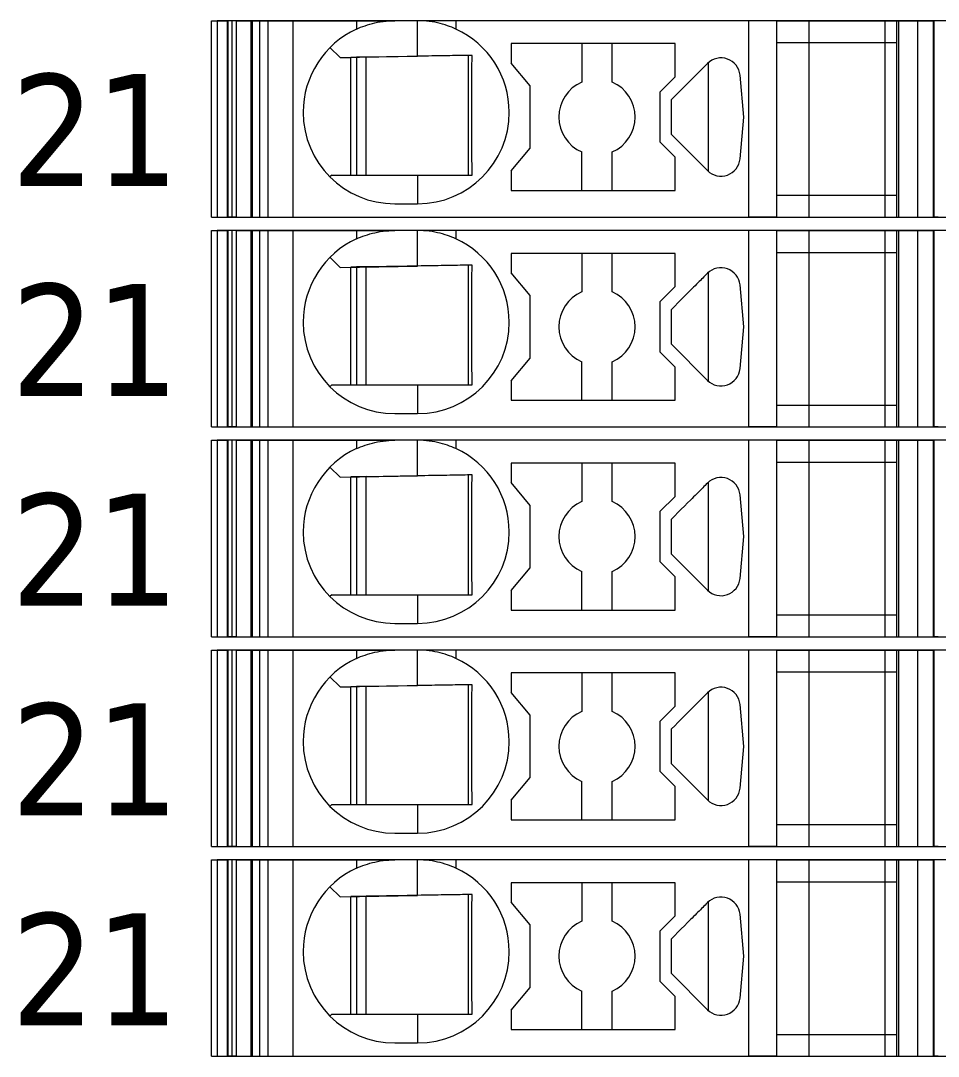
# Model space of a CAD drawing. Header units: millimetres. Extents: x 0 to 2100, y 0 to 1485.
# Drawn here: x 1216.85 to 1240.89, y 491.85 to 519 of the extents above; entities that cross this region are included whole.
import ezdxf
from ezdxf.enums import TextEntityAlignment as Align

# ---------------------------------------------------------------- set-up
doc = ezdxf.new("R2010")
doc.units = ezdxf.units.MM
for name, color, linetype, lineweight in [('EPLAN309', 5, 'Continuous', 5), ('EPLAN493', 5, 'Continuous', 5), ('MAIN-1', 7, 'Continuous', 5), ('MAIN-2', 7, 'Continuous', 5)]:
    doc.layers.add(name, color=color, linetype=linetype, lineweight=lineweight)
doc.styles.add('Tahoma', font='')
doc.styles.get('Tahoma').set_extended_font_data('Tahoma')

# ---------------------------------------------------------------- blocks, each defined once
blk = doc.blocks.new('EPLSYM_LibrarySPECIAL_Symbol12_Variant0_Placement8_51')
at = {"layer": 'EPLAN309', "lineweight": 13, "ltscale": 20}
blk.add_lwpolyline([(0, -5.15), (68.15, -5.15), (68.15, 0), (0, 0)], close=True, dxfattribs=at)
at = {"layer": 'EPLAN493', "color": 5, "style": 'Tahoma'}
blk.add_attdef('17_20450', text='', height=2.93475, dxfattribs=at).set_placement((0, -27.293475), align=Align.MIDDLE_RIGHT)
blk = doc.blocks.new('EPLSYM_LibrarySPECIAL_Symbol12_Variant0_Placement8_52')
at = {"layer": 'EPLAN309', "lineweight": 13, "ltscale": 20}
blk.add_lwpolyline([(0, -5.15), (68.15, -5.15), (68.15, 0), (0, 0)], close=True, dxfattribs=at)
at = {"layer": 'EPLAN493', "color": 5, "style": 'Tahoma'}
blk.add_attdef('17_20450', text='', height=2.93475, dxfattribs=at).set_placement((0, -27.293475), align=Align.MIDDLE_RIGHT)
blk = doc.blocks.new('EPLSYM_LibrarySPECIAL_Symbol12_Variant0_Placement8_53')
at = {"layer": 'EPLAN309', "lineweight": 13, "ltscale": 20}
blk.add_lwpolyline([(0, -5.15), (68.15, -5.15), (68.15, 0), (0, 0)], close=True, dxfattribs=at)
at = {"layer": 'EPLAN493', "color": 5, "style": 'Tahoma'}
blk.add_attdef('17_20450', text='', height=2.93475, dxfattribs=at).set_placement((0, -27.293475), align=Align.MIDDLE_RIGHT)
blk = doc.blocks.new('EPLSYM_LibrarySPECIAL_Symbol12_Variant0_Placement8_54')
at = {"layer": 'EPLAN309', "lineweight": 13, "ltscale": 20}
blk.add_lwpolyline([(0, -5.15), (68.15, -5.15), (68.15, 0), (0, 0)], close=True, dxfattribs=at)
at = {"layer": 'EPLAN493', "color": 5, "style": 'Tahoma'}
blk.add_attdef('17_20450', text='', height=2.93475, dxfattribs=at).set_placement((0, -27.293475), align=Align.MIDDLE_RIGHT)
blk = doc.blocks.new('EPLSYM_LibrarySPECIAL_Symbol12_Variant0_Placement8_55')
at = {"layer": 'EPLAN309', "lineweight": 13, "ltscale": 20}
blk.add_lwpolyline([(0, -5.15), (68.15, -5.15), (68.15, 0), (0, 0)], close=True, dxfattribs=at)
at = {"layer": 'EPLAN493', "color": 5, "style": 'Tahoma'}
blk.add_attdef('17_20450', text='', height=2.93475, dxfattribs=at).set_placement((0, -27.293475), align=Align.MIDDLE_RIGHT)

msp = doc.modelspace()

# ---------------------------------------------------------------- linework, layer by layer
at = {"layer": 'MAIN-1'}
for p, q in [((1221.85, 519), (1222.284, 519)), ((1221.85, 513.85), (1221.85, 519)), ((1222.393, 519), (1222.284, 519)), ((1222.284, 513.85), (1222.284, 519)), ((1222.501, 519), (1222.393, 519)), ((1222.393, 513.85), (1222.393, 519)), ((1222.501, 519), (1225.65, 519)), ((1222.501, 513.85), (1222.501, 519)), ((1225.65, 519), (1226.65, 519)), ((1225.65, 519), (1225.65, 518.782)), ((1225.756, 518.827), (1225.813, 518.849)), ((1225.813, 518.849), (1225.872, 518.87)), ((1225.872, 518.87), (1225.933, 518.89)), ((1225.933, 518.89), (1225.997, 518.909)), ((1225.997, 518.909), (1226.063, 518.927)), ((1226.063, 518.927), (1226.131, 518.943)), ((1226.131, 518.943), (1226.201, 518.958)), ((1226.201, 518.958), (1226.272, 518.97)), ((1226.272, 518.97), (1226.346, 518.981)), ((1226.346, 518.981), (1226.421, 518.989)), ((1226.421, 518.989), (1226.497, 518.995)), ((1226.497, 518.995), (1226.573, 518.999)), ((1226.573, 518.999), (1226.65, 519)), ((1227.25, 519), (1226.65, 519)), ((1227.327, 518.999), (1227.25, 519)), ((1228.25, 519), (1227.25, 519)), ((1227.25, 518.068), (1227.25, 519)), ((1227.403, 518.995), (1227.327, 518.999)), ((1227.479, 518.989), (1227.403, 518.995)), ((1227.554, 518.981), (1227.479, 518.989)), ((1227.628, 518.97), (1227.554, 518.981)), ((1227.699, 518.958), (1227.628, 518.97)), ((1227.769, 518.943), (1227.699, 518.958)), ((1227.837, 518.927), (1227.769, 518.943)), ((1227.903, 518.909), (1227.837, 518.927)), ((1227.967, 518.89), (1227.903, 518.909)), ((1228.028, 518.87), (1227.967, 518.89)), ((1228.087, 518.849), (1228.028, 518.87)), ((1228.144, 518.827), (1228.087, 518.849)), ((1235.932, 519), (1228.25, 519)), ((1228.25, 519), (1228.25, 518.782)), ((1236.65, 519), (1235.932, 519)), ((1235.932, 513.85), (1235.932, 519)), ((1236.65, 519), (1239.8, 519)), ((1236.65, 519), (1236.65, 513.85)), ((1239.8, 519), (1240.35, 519)), ((1239.8, 519), (1239.8, 513.85)), ((1240.35, 519), (1240.784, 519)), ((1240.35, 519), (1240.35, 513.85)), ((1240.893, 519), (1240.784, 519)), ((1240.784, 513.85), (1240.784, 519)), ((1225.65, 518.782), (1225.702, 518.805)), ((1225.702, 518.805), (1225.756, 518.827)), ((1228.198, 518.805), (1228.144, 518.827)), ((1228.25, 518.782), (1228.198, 518.805)), ((1224.953, 518.297), (1225.217, 518.033)), ((1229.7, 518.4), (1229.7, 517.889)), ((1234, 518.4), (1229.7, 518.4)), ((1231.55, 518.4), (1231.55, 517.392)), ((1232.35, 517.392), (1232.35, 518.4)), ((1234, 517.529), (1234, 518.4)), ((1236.65, 518.425), (1239.8, 518.425)), ((1225.217, 518.033), (1227.25, 518.068)), ((1225.5, 514.95), (1225.5, 518.038)), ((1225.65, 518.04), (1225.65, 514.95)), ((1225.9, 514.95), (1225.9, 518.045)), ((1227.345, 518.07), (1227.25, 518.068)), ((1227.438, 518.071), (1227.345, 518.07)), ((1227.53, 518.073), (1227.438, 518.071)), ((1227.618, 518.075), (1227.53, 518.073)), ((1227.703, 518.076), (1227.618, 518.075)), ((1227.786, 518.077), (1227.703, 518.076)), ((1227.865, 518.079), (1227.786, 518.077)), ((1227.943, 518.08), (1227.865, 518.079)), ((1228.017, 518.081), (1227.943, 518.08)), ((1228.09, 518.082), (1228.017, 518.081)), ((1228.16, 518.084), (1228.09, 518.082)), ((1228.229, 518.085), (1228.16, 518.084)), ((1228.297, 518.086), (1228.229, 518.085)), ((1228.363, 518.087), (1228.297, 518.086)), ((1228.428, 518.088), (1228.363, 518.087)), ((1228.491, 518.089), (1228.428, 518.088)), ((1228.554, 518.09), (1228.491, 518.089)), ((1228.615, 518.091), (1228.554, 518.09)), ((1228.579, 514.95), (1228.579, 518.091)), ((1228.676, 518.092), (1228.615, 518.091)), ((1228.676, 518.022), (1228.676, 518.092)), ((1228.673, 517.803), (1228.674, 517.877)), ((1228.673, 517.727), (1228.673, 517.803)), ((1228.674, 517.877), (1228.675, 517.95)), ((1228.675, 517.95), (1228.676, 518.022)), ((1230.2, 517.293), (1229.7, 517.889)), ((1234.721, 517.753), (1234.69, 517.722)), ((1234.752, 517.785), (1234.721, 517.753)), ((1234.784, 517.816), (1234.752, 517.785)), ((1234.815, 517.847), (1234.784, 517.816)), ((1234.846, 517.879), (1234.815, 517.847)), ((1234.867, 517.898), (1234.867, 515.052)), ((1228.67, 517.488), (1228.671, 517.57)), ((1228.67, 517.404), (1228.67, 517.488)), ((1228.671, 517.57), (1228.672, 517.649)), ((1228.672, 517.649), (1228.673, 517.727)), ((1233.6, 517.129), (1234, 517.529)), ((1234.483, 517.515), (1234.443, 517.475)), ((1234.521, 517.553), (1234.483, 517.515)), ((1234.558, 517.59), (1234.521, 517.553)), ((1234.594, 517.626), (1234.558, 517.59)), ((1234.627, 517.659), (1234.594, 517.626)), ((1234.658, 517.691), (1234.627, 517.659)), ((1234.69, 517.722), (1234.658, 517.691)), ((1235.802, 516.475), (1235.698, 517.572)), ((1228.668, 517.132), (1228.669, 517.226)), ((1228.669, 517.317), (1228.67, 517.404)), ((1228.669, 517.226), (1228.669, 517.317)), ((1230.2, 515.657), (1230.2, 517.293)), ((1234.242, 517.274), (1234.158, 517.19)), ((1234.323, 517.356), (1234.242, 517.274)), ((1234.402, 517.434), (1234.323, 517.356)), ((1234.443, 517.475), (1234.402, 517.434)), ((1228.667, 516.931), (1228.668, 517.034)), ((1228.668, 517.034), (1228.668, 517.132)), ((1233.6, 517.129), (1233.6, 515.821)), ((1233.986, 517.018), (1233.9, 516.932)), ((1234.072, 517.104), (1233.986, 517.018)), ((1234.158, 517.19), (1234.072, 517.104)), ((1228.667, 516.824), (1228.667, 516.931)), ((1228.667, 516.713), (1228.667, 516.824)), ((1228.667, 516.6), (1228.667, 516.713)), ((1233.9, 516.802), (1233.9, 516.932)), ((1233.9, 516.671), (1233.9, 516.802)), ((1233.9, 516.54), (1233.9, 516.671)), ((1228.667, 516.479), (1228.667, 516.6)), ((1228.667, 516.361), (1228.667, 516.479)), ((1233.9, 516.41), (1233.9, 516.54)), ((1233.9, 516.279), (1233.9, 516.41)), ((1235.698, 515.378), (1235.802, 516.475)), ((1228.667, 516.247), (1228.667, 516.361)), ((1228.668, 516.138), (1228.667, 516.247)), ((1228.668, 516.034), (1228.668, 516.138)), ((1233.9, 516.148), (1233.9, 516.279)), ((1233.9, 516.018), (1233.9, 516.148)), ((1228.669, 515.934), (1228.668, 516.034)), ((1228.669, 515.839), (1228.669, 515.934)), ((1233.9, 516.018), (1234.846, 515.071)), ((1228.67, 515.748), (1228.669, 515.839)), ((1228.671, 515.659), (1228.67, 515.748)), ((1228.672, 515.573), (1228.671, 515.659)), ((1229.7, 515.061), (1230.2, 515.657)), ((1234, 515.421), (1233.6, 515.821)), ((1228.672, 515.49), (1228.672, 515.573)), ((1228.673, 515.408), (1228.672, 515.49)), ((1228.674, 515.329), (1228.673, 515.408)), ((1228.675, 515.25), (1228.674, 515.329)), ((1231.55, 514.55), (1231.55, 515.558)), ((1232.35, 514.55), (1232.35, 515.558)), ((1234, 514.55), (1234, 515.421)), ((1228.676, 515.174), (1228.675, 515.25)), ((1228.676, 515.098), (1228.676, 515.174)), ((1228.677, 515.024), (1228.676, 515.098)), ((1229.7, 515.061), (1229.7, 514.55)), ((1225, 514.95), (1224.953, 514.903)), ((1225, 514.95), (1227.25, 514.95)), ((1227.25, 514.95), (1227.342, 514.95)), ((1227.25, 514.95), (1227.25, 514.2)), ((1227.342, 514.95), (1227.433, 514.95)), ((1227.433, 514.95), (1227.523, 514.95)), ((1227.523, 514.95), (1227.61, 514.95)), ((1227.61, 514.95), (1227.695, 514.95)), ((1227.695, 514.95), (1227.778, 514.95)), ((1227.778, 514.95), (1227.858, 514.95)), ((1227.858, 514.95), (1227.936, 514.95)), ((1227.936, 514.95), (1228.011, 514.95)), ((1228.011, 514.95), (1228.085, 514.95)), ((1228.085, 514.95), (1228.157, 514.95)), ((1228.157, 514.95), (1228.226, 514.95)), ((1228.226, 514.95), (1228.295, 514.95)), ((1228.295, 514.95), (1228.361, 514.95)), ((1228.361, 514.95), (1228.427, 514.95)), ((1228.427, 514.95), (1228.491, 514.95)), ((1228.491, 514.95), (1228.555, 514.95)), ((1228.555, 514.95), (1228.617, 514.95)), ((1228.617, 514.95), (1228.678, 514.95)), ((1228.678, 514.95), (1228.677, 515.024)), ((1229.7, 514.55), (1234, 514.55)), ((1236.65, 514.425), (1239.8, 514.425)), ((1226.65, 514.2), (1227.25, 514.2)), ((1221.85, 513.85), (1222.284, 513.85)), ((1222.393, 513.85), (1222.284, 513.85)), ((1222.501, 513.85), (1222.393, 513.85)), ((1222.501, 513.85), (1235.932, 513.85)), ((1236.65, 513.85), (1235.932, 513.85)), ((1236.65, 513.85), (1239.8, 513.85)), ((1239.8, 513.85), (1240.35, 513.85)), ((1240.35, 513.85), (1240.784, 513.85)), ((1240.893, 513.85), (1240.784, 513.85)), ((1221.85, 513.5), (1222.284, 513.5)), ((1221.85, 508.35), (1221.85, 513.5)), ((1222.393, 513.5), (1222.284, 513.5)), ((1222.284, 508.35), (1222.284, 513.5)), ((1222.501, 513.5), (1222.393, 513.5)), ((1222.393, 508.35), (1222.393, 513.5)), ((1222.501, 513.5), (1225.65, 513.5)), ((1222.501, 508.35), (1222.501, 513.5)), ((1225.65, 513.5), (1226.65, 513.5)), ((1225.65, 513.5), (1225.65, 513.282)), ((1225.933, 513.39), (1225.997, 513.409)), ((1225.997, 513.409), (1226.063, 513.427)), ((1226.063, 513.427), (1226.131, 513.443)), ((1226.131, 513.443), (1226.201, 513.458)), ((1226.201, 513.458), (1226.272, 513.47)), ((1226.272, 513.47), (1226.346, 513.481)), ((1226.346, 513.481), (1226.421, 513.489)), ((1226.421, 513.489), (1226.497, 513.495)), ((1226.497, 513.495), (1226.573, 513.499)), ((1226.573, 513.499), (1226.65, 513.5)), ((1227.25, 513.5), (1226.65, 513.5)), ((1227.327, 513.499), (1227.25, 513.5)), ((1228.25, 513.5), (1227.25, 513.5)), ((1227.25, 512.568), (1227.25, 513.5)), ((1227.403, 513.495), (1227.327, 513.499)), ((1227.479, 513.489), (1227.403, 513.495)), ((1227.554, 513.481), (1227.479, 513.489)), ((1227.628, 513.47), (1227.554, 513.481)), ((1227.699, 513.458), (1227.628, 513.47)), ((1227.769, 513.443), (1227.699, 513.458)), ((1227.837, 513.427), (1227.769, 513.443)), ((1227.903, 513.409), (1227.837, 513.427)), ((1227.967, 513.39), (1227.903, 513.409)), ((1235.932, 513.5), (1228.25, 513.5)), ((1228.25, 513.5), (1228.25, 513.282)), ((1236.65, 513.5), (1235.932, 513.5)), ((1235.932, 508.35), (1235.932, 513.5)), ((1236.65, 513.5), (1239.8, 513.5)), ((1236.65, 513.5), (1236.65, 508.35)), ((1239.8, 513.5), (1240.35, 513.5)), ((1239.8, 513.5), (1239.8, 508.35)), ((1240.35, 513.5), (1240.784, 513.5)), ((1240.35, 513.5), (1240.35, 508.35)), ((1240.893, 513.5), (1240.784, 513.5)), ((1240.784, 508.35), (1240.784, 513.5)), ((1225.65, 513.282), (1225.702, 513.305)), ((1225.702, 513.305), (1225.756, 513.327)), ((1225.756, 513.327), (1225.813, 513.349)), ((1225.813, 513.349), (1225.872, 513.37)), ((1225.872, 513.37), (1225.933, 513.39)), ((1228.028, 513.37), (1227.967, 513.39)), ((1228.087, 513.349), (1228.028, 513.37)), ((1228.144, 513.327), (1228.087, 513.349)), ((1228.198, 513.305), (1228.144, 513.327)), ((1228.25, 513.282), (1228.198, 513.305)), ((1229.7, 512.9), (1229.7, 512.389)), ((1234, 512.9), (1229.7, 512.9)), ((1231.55, 512.9), (1231.55, 511.892)), ((1232.35, 511.892), (1232.35, 512.9)), ((1234, 512.029), (1234, 512.9)), ((1236.65, 512.925), (1239.8, 512.925)), ((1224.953, 512.797), (1225.217, 512.533)), ((1228.676, 512.592), (1228.615, 512.591)), ((1228.676, 512.522), (1228.676, 512.592)), ((1225.217, 512.533), (1227.25, 512.568)), ((1225.5, 509.45), (1225.5, 512.538)), ((1225.65, 512.54), (1225.65, 509.45)), ((1225.9, 509.45), (1225.9, 512.545)), ((1227.345, 512.57), (1227.25, 512.568)), ((1227.438, 512.571), (1227.345, 512.57)), ((1227.53, 512.573), (1227.438, 512.571)), ((1227.618, 512.575), (1227.53, 512.573)), ((1227.703, 512.576), (1227.618, 512.575)), ((1227.786, 512.577), (1227.703, 512.576)), ((1227.865, 512.579), (1227.786, 512.577)), ((1227.943, 512.58), (1227.865, 512.579)), ((1228.017, 512.581), (1227.943, 512.58)), ((1228.09, 512.582), (1228.017, 512.581)), ((1228.16, 512.584), (1228.09, 512.582)), ((1228.229, 512.585), (1228.16, 512.584)), ((1228.297, 512.586), (1228.229, 512.585)), ((1228.363, 512.587), (1228.297, 512.586)), ((1228.428, 512.588), (1228.363, 512.587)), ((1228.491, 512.589), (1228.428, 512.588)), ((1228.554, 512.59), (1228.491, 512.589)), ((1228.615, 512.591), (1228.554, 512.59)), ((1228.579, 509.45), (1228.579, 512.591)), ((1228.673, 512.303), (1228.674, 512.377)), ((1228.674, 512.377), (1228.675, 512.45)), ((1228.675, 512.45), (1228.676, 512.522)), ((1230.2, 511.793), (1229.7, 512.389)), ((1234.815, 512.347), (1234.784, 512.316)), ((1234.846, 512.379), (1234.815, 512.347)), ((1234.867, 512.398), (1234.867, 509.552)), ((1228.67, 511.988), (1228.671, 512.07)), ((1228.671, 512.07), (1228.672, 512.149)), ((1228.672, 512.149), (1228.673, 512.227)), ((1228.673, 512.227), (1228.673, 512.303)), ((1234.521, 512.053), (1234.483, 512.015)), ((1234.558, 512.09), (1234.521, 512.053)), ((1234.594, 512.126), (1234.558, 512.09)), ((1234.627, 512.159), (1234.594, 512.126)), ((1234.658, 512.191), (1234.627, 512.159)), ((1234.69, 512.222), (1234.658, 512.191)), ((1234.721, 512.253), (1234.69, 512.222)), ((1234.752, 512.285), (1234.721, 512.253)), ((1234.784, 512.316), (1234.752, 512.285)), ((1235.802, 510.975), (1235.698, 512.072)), ((1228.669, 511.817), (1228.67, 511.904)), ((1228.669, 511.726), (1228.669, 511.817)), ((1228.67, 511.904), (1228.67, 511.988)), ((1230.2, 510.157), (1230.2, 511.793)), ((1233.6, 511.629), (1234, 512.029)), ((1234.323, 511.856), (1234.242, 511.774)), ((1234.402, 511.934), (1234.323, 511.856)), ((1234.443, 511.975), (1234.402, 511.934)), ((1234.483, 512.015), (1234.443, 511.975)), ((1228.667, 511.431), (1228.668, 511.534)), ((1228.668, 511.632), (1228.669, 511.726)), ((1228.668, 511.534), (1228.668, 511.632)), ((1233.6, 511.629), (1233.6, 510.321)), ((1233.986, 511.518), (1233.9, 511.432)), ((1234.072, 511.604), (1233.986, 511.518)), ((1234.158, 511.69), (1234.072, 511.604)), ((1234.242, 511.774), (1234.158, 511.69)), ((1228.667, 511.324), (1228.667, 511.431)), ((1228.667, 511.213), (1228.667, 511.324)), ((1233.9, 511.302), (1233.9, 511.432)), ((1233.9, 511.171), (1233.9, 511.302)), ((1228.667, 511.1), (1228.667, 511.213)), ((1228.667, 510.979), (1228.667, 511.1)), ((1228.667, 510.861), (1228.667, 510.979)), ((1233.9, 511.04), (1233.9, 511.171)), ((1233.9, 510.91), (1233.9, 511.04)), ((1235.698, 509.878), (1235.802, 510.975)), ((1228.667, 510.747), (1228.667, 510.861)), ((1228.668, 510.638), (1228.667, 510.747)), ((1233.9, 510.779), (1233.9, 510.91)), ((1233.9, 510.648), (1233.9, 510.779)), ((1228.668, 510.534), (1228.668, 510.638)), ((1228.669, 510.434), (1228.668, 510.534)), ((1228.669, 510.339), (1228.669, 510.434)), ((1233.9, 510.518), (1233.9, 510.648)), ((1233.9, 510.518), (1234.846, 509.571)), ((1228.67, 510.248), (1228.669, 510.339)), ((1228.671, 510.159), (1228.67, 510.248)), ((1228.672, 510.073), (1228.671, 510.159)), ((1229.7, 509.561), (1230.2, 510.157)), ((1234, 509.921), (1233.6, 510.321)), ((1228.672, 509.99), (1228.672, 510.073)), ((1228.673, 509.908), (1228.672, 509.99)), ((1228.674, 509.829), (1228.673, 509.908)), ((1231.55, 509.05), (1231.55, 510.058)), ((1232.35, 509.05), (1232.35, 510.058)), ((1234, 509.05), (1234, 509.921)), ((1228.675, 509.75), (1228.674, 509.829)), ((1228.676, 509.674), (1228.675, 509.75)), ((1228.676, 509.598), (1228.676, 509.674)), ((1225, 509.45), (1224.953, 509.403)), ((1225, 509.45), (1227.25, 509.45)), ((1227.25, 509.45), (1227.342, 509.45)), ((1227.25, 509.45), (1227.25, 508.7)), ((1227.342, 509.45), (1227.433, 509.45)), ((1227.433, 509.45), (1227.523, 509.45)), ((1227.523, 509.45), (1227.61, 509.45)), ((1227.61, 509.45), (1227.695, 509.45)), ((1227.695, 509.45), (1227.778, 509.45)), ((1227.778, 509.45), (1227.858, 509.45)), ((1227.858, 509.45), (1227.936, 509.45)), ((1227.936, 509.45), (1228.011, 509.45)), ((1228.011, 509.45), (1228.085, 509.45)), ((1228.085, 509.45), (1228.157, 509.45)), ((1228.157, 509.45), (1228.226, 509.45)), ((1228.226, 509.45), (1228.295, 509.45)), ((1228.295, 509.45), (1228.361, 509.45)), ((1228.361, 509.45), (1228.427, 509.45)), ((1228.427, 509.45), (1228.491, 509.45)), ((1228.491, 509.45), (1228.555, 509.45)), ((1228.555, 509.45), (1228.617, 509.45)), ((1228.617, 509.45), (1228.678, 509.45)), ((1228.677, 509.524), (1228.676, 509.598)), ((1228.678, 509.45), (1228.677, 509.524)), ((1229.7, 509.561), (1229.7, 509.05)), ((1229.7, 509.05), (1234, 509.05)), ((1236.65, 508.925), (1239.8, 508.925)), ((1226.65, 508.7), (1227.25, 508.7)), ((1221.85, 508.35), (1222.284, 508.35)), ((1222.393, 508.35), (1222.284, 508.35)), ((1222.501, 508.35), (1222.393, 508.35)), ((1222.501, 508.35), (1235.932, 508.35)), ((1236.65, 508.35), (1235.932, 508.35)), ((1236.65, 508.35), (1239.8, 508.35)), ((1239.8, 508.35), (1240.35, 508.35)), ((1240.35, 508.35), (1240.784, 508.35)), ((1240.893, 508.35), (1240.784, 508.35)), ((1221.85, 508), (1222.284, 508)), ((1221.85, 502.85), (1221.85, 508)), ((1222.393, 508), (1222.284, 508)), ((1222.284, 502.85), (1222.284, 508)), ((1222.501, 508), (1222.393, 508)), ((1222.393, 502.85), (1222.393, 508)), ((1222.501, 508), (1225.65, 508)), ((1222.501, 502.85), (1222.501, 508)), ((1225.65, 508), (1226.65, 508)), ((1225.65, 508), (1225.65, 507.782)), ((1226.272, 507.97), (1226.346, 507.981)), ((1226.346, 507.981), (1226.421, 507.989)), ((1226.421, 507.989), (1226.497, 507.995)), ((1226.497, 507.995), (1226.573, 507.999)), ((1226.573, 507.999), (1226.65, 508)), ((1227.25, 508), (1226.65, 508)), ((1227.327, 507.999), (1227.25, 508)), ((1228.25, 508), (1227.25, 508)), ((1227.25, 507.068), (1227.25, 508)), ((1227.403, 507.995), (1227.327, 507.999)), ((1227.479, 507.989), (1227.403, 507.995)), ((1227.554, 507.981), (1227.479, 507.989)), ((1227.628, 507.97), (1227.554, 507.981)), ((1235.932, 508), (1228.25, 508)), ((1228.25, 508), (1228.25, 507.782)), ((1236.65, 508), (1235.932, 508)), ((1235.932, 502.85), (1235.932, 508)), ((1236.65, 508), (1239.8, 508)), ((1236.65, 508), (1236.65, 502.85)), ((1239.8, 508), (1240.35, 508)), ((1239.8, 508), (1239.8, 502.85)), ((1240.35, 508), (1240.784, 508)), ((1240.35, 508), (1240.35, 502.85)), ((1240.893, 508), (1240.784, 508)), ((1240.784, 502.85), (1240.784, 508)), ((1225.65, 507.782), (1225.702, 507.805)), ((1225.702, 507.805), (1225.756, 507.827)), ((1225.756, 507.827), (1225.813, 507.849)), ((1225.813, 507.849), (1225.872, 507.87)), ((1225.872, 507.87), (1225.933, 507.89)), ((1225.933, 507.89), (1225.997, 507.909)), ((1225.997, 507.909), (1226.063, 507.927)), ((1226.063, 507.927), (1226.131, 507.943)), ((1226.131, 507.943), (1226.201, 507.958)), ((1226.201, 507.958), (1226.272, 507.97)), ((1227.699, 507.958), (1227.628, 507.97)), ((1227.769, 507.943), (1227.699, 507.958)), ((1227.837, 507.927), (1227.769, 507.943)), ((1227.903, 507.909), (1227.837, 507.927)), ((1227.967, 507.89), (1227.903, 507.909)), ((1228.028, 507.87), (1227.967, 507.89)), ((1228.087, 507.849), (1228.028, 507.87)), ((1228.144, 507.827), (1228.087, 507.849)), ((1228.198, 507.805), (1228.144, 507.827)), ((1228.25, 507.782), (1228.198, 507.805)), ((1224.953, 507.297), (1225.217, 507.033)), ((1229.7, 507.4), (1229.7, 506.889)), ((1234, 507.4), (1229.7, 507.4)), ((1231.55, 507.4), (1231.55, 506.392)), ((1232.35, 506.392), (1232.35, 507.4)), ((1234, 506.529), (1234, 507.4)), ((1236.65, 507.425), (1239.8, 507.425)), ((1225.217, 507.033), (1227.25, 507.068)), ((1225.5, 503.95), (1225.5, 507.038)), ((1225.65, 507.04), (1225.65, 503.95)), ((1225.9, 503.95), (1225.9, 507.045)), ((1227.345, 507.07), (1227.25, 507.068)), ((1227.438, 507.071), (1227.345, 507.07)), ((1227.53, 507.073), (1227.438, 507.071)), ((1227.618, 507.075), (1227.53, 507.073)), ((1227.703, 507.076), (1227.618, 507.075)), ((1227.786, 507.077), (1227.703, 507.076)), ((1227.865, 507.079), (1227.786, 507.077)), ((1227.943, 507.08), (1227.865, 507.079)), ((1228.017, 507.081), (1227.943, 507.08)), ((1228.09, 507.082), (1228.017, 507.081)), ((1228.16, 507.084), (1228.09, 507.082)), ((1228.229, 507.085), (1228.16, 507.084)), ((1228.297, 507.086), (1228.229, 507.085)), ((1228.363, 507.087), (1228.297, 507.086)), ((1228.428, 507.088), (1228.363, 507.087)), ((1228.491, 507.089), (1228.428, 507.088)), ((1228.554, 507.09), (1228.491, 507.089)), ((1228.615, 507.091), (1228.554, 507.09)), ((1228.579, 503.95), (1228.579, 507.091)), ((1228.676, 507.092), (1228.615, 507.091)), ((1228.674, 506.877), (1228.675, 506.95)), ((1228.675, 506.95), (1228.676, 507.022)), ((1228.676, 507.022), (1228.676, 507.092)), ((1234.867, 506.898), (1234.867, 504.052)), ((1228.671, 506.57), (1228.672, 506.649)), ((1228.672, 506.649), (1228.673, 506.727)), ((1228.673, 506.803), (1228.674, 506.877)), ((1228.673, 506.727), (1228.673, 506.803)), ((1230.2, 506.293), (1229.7, 506.889)), ((1234.594, 506.626), (1234.558, 506.59)), ((1234.627, 506.659), (1234.594, 506.626)), ((1234.658, 506.691), (1234.627, 506.659)), ((1234.69, 506.722), (1234.658, 506.691)), ((1234.721, 506.753), (1234.69, 506.722)), ((1234.752, 506.785), (1234.721, 506.753)), ((1234.784, 506.816), (1234.752, 506.785)), ((1234.815, 506.847), (1234.784, 506.816)), ((1234.846, 506.879), (1234.815, 506.847)), ((1228.669, 506.317), (1228.67, 506.404)), ((1228.67, 506.488), (1228.671, 506.57)), ((1228.67, 506.404), (1228.67, 506.488)), ((1233.6, 506.129), (1234, 506.529)), ((1234.323, 506.356), (1234.242, 506.274)), ((1234.402, 506.434), (1234.323, 506.356)), ((1234.443, 506.475), (1234.402, 506.434)), ((1234.483, 506.515), (1234.443, 506.475)), ((1234.521, 506.553), (1234.483, 506.515)), ((1234.558, 506.59), (1234.521, 506.553)), ((1235.802, 505.475), (1235.698, 506.572)), ((1228.668, 506.132), (1228.669, 506.226)), ((1228.668, 506.034), (1228.668, 506.132)), ((1228.669, 506.226), (1228.669, 506.317)), ((1230.2, 504.657), (1230.2, 506.293)), ((1233.6, 506.129), (1233.6, 504.821)), ((1234.072, 506.104), (1233.986, 506.018)), ((1234.158, 506.19), (1234.072, 506.104)), ((1234.242, 506.274), (1234.158, 506.19)), ((1228.667, 505.931), (1228.668, 506.034)), ((1228.667, 505.824), (1228.667, 505.931)), ((1228.667, 505.713), (1228.667, 505.824)), ((1233.986, 506.018), (1233.9, 505.932)), ((1233.9, 505.802), (1233.9, 505.932)), ((1228.667, 505.6), (1228.667, 505.713)), ((1228.667, 505.479), (1228.667, 505.6)), ((1233.9, 505.671), (1233.9, 505.802)), ((1233.9, 505.54), (1233.9, 505.671)), ((1233.9, 505.41), (1233.9, 505.54)), ((1228.667, 505.361), (1228.667, 505.479)), ((1228.667, 505.247), (1228.667, 505.361)), ((1233.9, 505.279), (1233.9, 505.41)), ((1233.9, 505.148), (1233.9, 505.279)), ((1235.698, 504.378), (1235.802, 505.475)), ((1228.668, 505.138), (1228.667, 505.247)), ((1228.668, 505.034), (1228.668, 505.138)), ((1228.669, 504.934), (1228.668, 505.034)), ((1233.9, 505.018), (1233.9, 505.148)), ((1233.9, 505.018), (1234.846, 504.071)), ((1228.669, 504.839), (1228.669, 504.934)), ((1228.67, 504.748), (1228.669, 504.839)), ((1228.671, 504.659), (1228.67, 504.748)), ((1234, 504.421), (1233.6, 504.821)), ((1228.672, 504.573), (1228.671, 504.659)), ((1228.672, 504.49), (1228.672, 504.573)), ((1228.673, 504.408), (1228.672, 504.49)), ((1229.7, 504.061), (1230.2, 504.657)), ((1231.55, 503.55), (1231.55, 504.558)), ((1232.35, 503.55), (1232.35, 504.558)), ((1228.674, 504.329), (1228.673, 504.408)), ((1228.675, 504.25), (1228.674, 504.329)), ((1228.676, 504.174), (1228.675, 504.25)), ((1234, 503.55), (1234, 504.421)), ((1225, 503.95), (1224.953, 503.903)), ((1225, 503.95), (1227.25, 503.95)), ((1227.25, 503.95), (1227.342, 503.95)), ((1227.25, 503.95), (1227.25, 503.2)), ((1227.342, 503.95), (1227.433, 503.95)), ((1227.433, 503.95), (1227.523, 503.95)), ((1227.523, 503.95), (1227.61, 503.95)), ((1227.61, 503.95), (1227.695, 503.95)), ((1227.695, 503.95), (1227.778, 503.95)), ((1227.778, 503.95), (1227.858, 503.95)), ((1227.858, 503.95), (1227.936, 503.95)), ((1227.936, 503.95), (1228.011, 503.95)), ((1228.011, 503.95), (1228.085, 503.95)), ((1228.085, 503.95), (1228.157, 503.95)), ((1228.157, 503.95), (1228.226, 503.95)), ((1228.226, 503.95), (1228.295, 503.95)), ((1228.295, 503.95), (1228.361, 503.95)), ((1228.361, 503.95), (1228.427, 503.95)), ((1228.427, 503.95), (1228.491, 503.95)), ((1228.491, 503.95), (1228.555, 503.95)), ((1228.555, 503.95), (1228.617, 503.95)), ((1228.617, 503.95), (1228.678, 503.95)), ((1228.676, 504.098), (1228.676, 504.174)), ((1228.677, 504.024), (1228.676, 504.098)), ((1228.678, 503.95), (1228.677, 504.024)), ((1229.7, 504.061), (1229.7, 503.55)), ((1229.7, 503.55), (1234, 503.55)), ((1236.65, 503.425), (1239.8, 503.425)), ((1226.65, 503.2), (1227.25, 503.2)), ((1221.85, 502.85), (1222.284, 502.85)), ((1222.393, 502.85), (1222.284, 502.85)), ((1222.501, 502.85), (1222.393, 502.85)), ((1222.501, 502.85), (1235.932, 502.85)), ((1236.65, 502.85), (1235.932, 502.85)), ((1236.65, 502.85), (1239.8, 502.85)), ((1239.8, 502.85), (1240.35, 502.85)), ((1240.35, 502.85), (1240.784, 502.85)), ((1240.893, 502.85), (1240.784, 502.85)), ((1221.85, 502.5), (1222.284, 502.5)), ((1221.85, 497.35), (1221.85, 502.5)), ((1222.393, 502.5), (1222.284, 502.5)), ((1222.284, 497.35), (1222.284, 502.5)), ((1222.501, 502.5), (1222.393, 502.5)), ((1222.393, 497.35), (1222.393, 502.5)), ((1222.501, 502.5), (1225.65, 502.5)), ((1222.501, 497.35), (1222.501, 502.5)), ((1225.65, 502.5), (1226.65, 502.5)), ((1225.65, 502.5), (1225.65, 502.282)), ((1225.65, 502.282), (1225.702, 502.305)), ((1225.702, 502.305), (1225.756, 502.327)), ((1225.756, 502.327), (1225.813, 502.349)), ((1225.813, 502.349), (1225.872, 502.37)), ((1225.872, 502.37), (1225.933, 502.39)), ((1225.933, 502.39), (1225.997, 502.409)), ((1225.997, 502.409), (1226.063, 502.427)), ((1226.063, 502.427), (1226.131, 502.443)), ((1226.131, 502.443), (1226.201, 502.458)), ((1226.201, 502.458), (1226.272, 502.47)), ((1226.272, 502.47), (1226.346, 502.481)), ((1226.346, 502.481), (1226.421, 502.489)), ((1226.421, 502.489), (1226.497, 502.495)), ((1226.497, 502.495), (1226.573, 502.499)), ((1226.573, 502.499), (1226.65, 502.5)), ((1227.25, 502.5), (1226.65, 502.5)), ((1227.327, 502.499), (1227.25, 502.5)), ((1228.25, 502.5), (1227.25, 502.5)), ((1227.25, 501.568), (1227.25, 502.5)), ((1227.403, 502.495), (1227.327, 502.499)), ((1227.479, 502.489), (1227.403, 502.495)), ((1227.554, 502.481), (1227.479, 502.489)), ((1227.628, 502.47), (1227.554, 502.481)), ((1227.699, 502.458), (1227.628, 502.47)), ((1227.769, 502.443), (1227.699, 502.458)), ((1227.837, 502.427), (1227.769, 502.443)), ((1227.903, 502.409), (1227.837, 502.427)), ((1227.967, 502.39), (1227.903, 502.409)), ((1228.028, 502.37), (1227.967, 502.39)), ((1228.087, 502.349), (1228.028, 502.37)), ((1228.144, 502.327), (1228.087, 502.349)), ((1228.198, 502.305), (1228.144, 502.327)), ((1228.25, 502.282), (1228.198, 502.305)), ((1235.932, 502.5), (1228.25, 502.5)), ((1228.25, 502.5), (1228.25, 502.282)), ((1236.65, 502.5), (1235.932, 502.5)), ((1235.932, 497.35), (1235.932, 502.5)), ((1236.65, 502.5), (1239.8, 502.5)), ((1236.65, 502.5), (1236.65, 497.35)), ((1239.8, 502.5), (1240.35, 502.5)), ((1239.8, 502.5), (1239.8, 497.35)), ((1240.35, 502.5), (1240.784, 502.5)), ((1240.35, 502.5), (1240.35, 497.35)), ((1240.893, 502.5), (1240.784, 502.5)), ((1240.784, 497.35), (1240.784, 502.5)), ((1224.953, 501.797), (1225.217, 501.533)), ((1229.7, 501.9), (1229.7, 501.389)), ((1234, 501.9), (1229.7, 501.9)), ((1231.55, 501.9), (1231.55, 500.892)), ((1232.35, 500.892), (1232.35, 501.9)), ((1234, 501.029), (1234, 501.9)), ((1236.65, 501.925), (1239.8, 501.925)), ((1225.217, 501.533), (1227.25, 501.568)), ((1225.5, 498.45), (1225.5, 501.538)), ((1225.65, 501.54), (1225.65, 498.45)), ((1225.9, 498.45), (1225.9, 501.545)), ((1227.345, 501.57), (1227.25, 501.568)), ((1227.438, 501.571), (1227.345, 501.57)), ((1227.53, 501.573), (1227.438, 501.571)), ((1227.618, 501.575), (1227.53, 501.573)), ((1227.703, 501.576), (1227.618, 501.575)), ((1227.786, 501.577), (1227.703, 501.576)), ((1227.865, 501.579), (1227.786, 501.577)), ((1227.943, 501.58), (1227.865, 501.579)), ((1228.017, 501.581), (1227.943, 501.58)), ((1228.09, 501.582), (1228.017, 501.581)), ((1228.16, 501.584), (1228.09, 501.582)), ((1228.229, 501.585), (1228.16, 501.584)), ((1228.297, 501.586), (1228.229, 501.585)), ((1228.363, 501.587), (1228.297, 501.586)), ((1228.428, 501.588), (1228.363, 501.587)), ((1228.491, 501.589), (1228.428, 501.588)), ((1228.554, 501.59), (1228.491, 501.589)), ((1228.615, 501.591), (1228.554, 501.59)), ((1228.579, 498.45), (1228.579, 501.591)), ((1228.676, 501.592), (1228.615, 501.591)), ((1228.675, 501.45), (1228.676, 501.522)), ((1228.676, 501.522), (1228.676, 501.592)), ((1228.672, 501.149), (1228.673, 501.227)), ((1228.673, 501.303), (1228.674, 501.377)), ((1228.673, 501.227), (1228.673, 501.303)), ((1228.674, 501.377), (1228.675, 501.45)), ((1230.2, 500.793), (1229.7, 501.389)), ((1234.658, 501.191), (1234.627, 501.159)), ((1234.69, 501.222), (1234.658, 501.191)), ((1234.721, 501.253), (1234.69, 501.222)), ((1234.752, 501.285), (1234.721, 501.253)), ((1234.784, 501.316), (1234.752, 501.285)), ((1234.815, 501.347), (1234.784, 501.316)), ((1234.846, 501.379), (1234.815, 501.347)), ((1234.867, 501.398), (1234.867, 498.552)), ((1228.67, 500.988), (1228.671, 501.07)), ((1228.67, 500.904), (1228.67, 500.988)), ((1228.671, 501.07), (1228.672, 501.149)), ((1233.6, 500.629), (1234, 501.029)), ((1234.402, 500.934), (1234.323, 500.856)), ((1234.443, 500.975), (1234.402, 500.934)), ((1234.483, 501.015), (1234.443, 500.975)), ((1234.521, 501.053), (1234.483, 501.015)), ((1234.558, 501.09), (1234.521, 501.053)), ((1234.594, 501.126), (1234.558, 501.09)), ((1234.627, 501.159), (1234.594, 501.126)), ((1235.802, 499.975), (1235.698, 501.072)), ((1228.668, 500.632), (1228.669, 500.726)), ((1228.669, 500.817), (1228.67, 500.904)), ((1228.669, 500.726), (1228.669, 500.817)), ((1230.2, 499.157), (1230.2, 500.793)), ((1234.158, 500.69), (1234.072, 500.604)), ((1234.242, 500.774), (1234.158, 500.69)), ((1234.323, 500.856), (1234.242, 500.774)), ((1228.667, 500.431), (1228.668, 500.534)), ((1228.667, 500.324), (1228.667, 500.431)), ((1228.668, 500.534), (1228.668, 500.632)), ((1233.6, 500.629), (1233.6, 499.321)), ((1233.986, 500.518), (1233.9, 500.432)), ((1233.9, 500.302), (1233.9, 500.432)), ((1234.072, 500.604), (1233.986, 500.518)), ((1228.667, 500.213), (1228.667, 500.324)), ((1228.667, 500.1), (1228.667, 500.213)), ((1233.9, 500.171), (1233.9, 500.302)), ((1233.9, 500.04), (1233.9, 500.171)), ((1228.667, 499.979), (1228.667, 500.1)), ((1228.667, 499.861), (1228.667, 499.979)), ((1228.667, 499.747), (1228.667, 499.861)), ((1233.9, 499.91), (1233.9, 500.04)), ((1233.9, 499.779), (1233.9, 499.91)), ((1235.698, 498.878), (1235.802, 499.975)), ((1228.668, 499.638), (1228.667, 499.747)), ((1228.668, 499.534), (1228.668, 499.638)), ((1233.9, 499.648), (1233.9, 499.779)), ((1233.9, 499.518), (1233.9, 499.648)), ((1228.669, 499.434), (1228.668, 499.534)), ((1228.669, 499.339), (1228.669, 499.434)), ((1228.67, 499.248), (1228.669, 499.339)), ((1234, 498.921), (1233.6, 499.321)), ((1233.9, 499.518), (1234.846, 498.571)), ((1228.671, 499.159), (1228.67, 499.248)), ((1228.672, 499.073), (1228.671, 499.159)), ((1228.672, 498.99), (1228.672, 499.073)), ((1229.7, 498.561), (1230.2, 499.157)), ((1231.55, 498.05), (1231.55, 499.058)), ((1232.35, 498.05), (1232.35, 499.058)), ((1228.673, 498.908), (1228.672, 498.99)), ((1228.674, 498.829), (1228.673, 498.908)), ((1228.675, 498.75), (1228.674, 498.829)), ((1228.676, 498.674), (1228.675, 498.75)), ((1234, 498.05), (1234, 498.921)), ((1228.676, 498.598), (1228.676, 498.674)), ((1228.677, 498.524), (1228.676, 498.598)), ((1228.678, 498.45), (1228.677, 498.524)), ((1229.7, 498.561), (1229.7, 498.05)), ((1225, 498.45), (1224.953, 498.403)), ((1225, 498.45), (1227.25, 498.45)), ((1227.25, 498.45), (1227.342, 498.45)), ((1227.25, 498.45), (1227.25, 497.7)), ((1227.342, 498.45), (1227.433, 498.45)), ((1227.433, 498.45), (1227.523, 498.45)), ((1227.523, 498.45), (1227.61, 498.45)), ((1227.61, 498.45), (1227.695, 498.45)), ((1227.695, 498.45), (1227.778, 498.45)), ((1227.778, 498.45), (1227.858, 498.45)), ((1227.858, 498.45), (1227.936, 498.45)), ((1227.936, 498.45), (1228.011, 498.45)), ((1228.011, 498.45), (1228.085, 498.45)), ((1228.085, 498.45), (1228.157, 498.45)), ((1228.157, 498.45), (1228.226, 498.45)), ((1228.226, 498.45), (1228.295, 498.45)), ((1228.295, 498.45), (1228.361, 498.45)), ((1228.361, 498.45), (1228.427, 498.45)), ((1228.427, 498.45), (1228.491, 498.45)), ((1228.491, 498.45), (1228.555, 498.45)), ((1228.555, 498.45), (1228.617, 498.45)), ((1228.617, 498.45), (1228.678, 498.45)), ((1229.7, 498.05), (1234, 498.05)), ((1226.65, 497.7), (1227.25, 497.7)), ((1236.65, 497.925), (1239.8, 497.925)), ((1221.85, 497.35), (1222.284, 497.35)), ((1222.393, 497.35), (1222.284, 497.35)), ((1222.501, 497.35), (1222.393, 497.35)), ((1222.501, 497.35), (1235.932, 497.35)), ((1236.65, 497.35), (1235.932, 497.35)), ((1236.65, 497.35), (1239.8, 497.35)), ((1239.8, 497.35), (1240.35, 497.35)), ((1240.35, 497.35), (1240.784, 497.35)), ((1240.893, 497.35), (1240.784, 497.35)), ((1221.85, 497), (1222.284, 497)), ((1221.85, 491.85), (1221.85, 497)), ((1222.393, 497), (1222.284, 497)), ((1222.284, 491.85), (1222.284, 497)), ((1222.501, 497), (1222.393, 497)), ((1222.393, 491.85), (1222.393, 497)), ((1222.501, 497), (1225.65, 497)), ((1222.501, 491.85), (1222.501, 497)), ((1225.65, 497), (1226.65, 497)), ((1225.65, 497), (1225.65, 496.782)), ((1225.756, 496.827), (1225.813, 496.849)), ((1225.813, 496.849), (1225.872, 496.87)), ((1225.872, 496.87), (1225.933, 496.89)), ((1225.933, 496.89), (1225.997, 496.909)), ((1225.997, 496.909), (1226.063, 496.927)), ((1226.063, 496.927), (1226.131, 496.943)), ((1226.131, 496.943), (1226.201, 496.958)), ((1226.201, 496.958), (1226.272, 496.97)), ((1226.272, 496.97), (1226.346, 496.981)), ((1226.346, 496.981), (1226.421, 496.989)), ((1226.421, 496.989), (1226.497, 496.995)), ((1226.497, 496.995), (1226.573, 496.999)), ((1226.573, 496.999), (1226.65, 497)), ((1227.25, 497), (1226.65, 497)), ((1227.327, 496.999), (1227.25, 497)), ((1228.25, 497), (1227.25, 497)), ((1227.25, 496.068), (1227.25, 497)), ((1227.403, 496.995), (1227.327, 496.999)), ((1227.479, 496.989), (1227.403, 496.995)), ((1227.554, 496.981), (1227.479, 496.989)), ((1227.628, 496.97), (1227.554, 496.981)), ((1227.699, 496.958), (1227.628, 496.97)), ((1227.769, 496.943), (1227.699, 496.958)), ((1227.837, 496.927), (1227.769, 496.943)), ((1227.903, 496.909), (1227.837, 496.927)), ((1227.967, 496.89), (1227.903, 496.909)), ((1228.028, 496.87), (1227.967, 496.89)), ((1228.087, 496.849), (1228.028, 496.87)), ((1228.144, 496.827), (1228.087, 496.849)), ((1235.932, 497), (1228.25, 497)), ((1228.25, 497), (1228.25, 496.782)), ((1236.65, 497), (1235.932, 497)), ((1235.932, 491.85), (1235.932, 497)), ((1236.65, 497), (1239.8, 497)), ((1236.65, 497), (1236.65, 491.85)), ((1239.8, 497), (1240.35, 497)), ((1239.8, 497), (1239.8, 491.85)), ((1240.35, 497), (1240.784, 497)), ((1240.35, 497), (1240.35, 491.85)), ((1240.893, 497), (1240.784, 497)), ((1240.784, 491.85), (1240.784, 497)), ((1225.65, 496.782), (1225.702, 496.805)), ((1225.702, 496.805), (1225.756, 496.827)), ((1228.198, 496.805), (1228.144, 496.827)), ((1228.25, 496.782), (1228.198, 496.805)), ((1229.7, 496.4), (1229.7, 495.889)), ((1234, 496.4), (1229.7, 496.4)), ((1231.55, 496.4), (1231.55, 495.392)), ((1232.35, 495.392), (1232.35, 496.4)), ((1234, 495.529), (1234, 496.4)), ((1236.65, 496.425), (1239.8, 496.425)), ((1224.953, 496.297), (1225.217, 496.033)), ((1225.217, 496.033), (1227.25, 496.068)), ((1225.5, 492.95), (1225.5, 496.038)), ((1225.65, 496.04), (1225.65, 492.95)), ((1225.9, 492.95), (1225.9, 496.045)), ((1227.345, 496.07), (1227.25, 496.068)), ((1227.438, 496.071), (1227.345, 496.07)), ((1227.53, 496.073), (1227.438, 496.071)), ((1227.618, 496.075), (1227.53, 496.073)), ((1227.703, 496.076), (1227.618, 496.075)), ((1227.786, 496.077), (1227.703, 496.076)), ((1227.865, 496.079), (1227.786, 496.077)), ((1227.943, 496.08), (1227.865, 496.079)), ((1228.017, 496.081), (1227.943, 496.08)), ((1228.09, 496.082), (1228.017, 496.081)), ((1228.16, 496.084), (1228.09, 496.082)), ((1228.229, 496.085), (1228.16, 496.084)), ((1228.297, 496.086), (1228.229, 496.085)), ((1228.363, 496.087), (1228.297, 496.086)), ((1228.428, 496.088), (1228.363, 496.087)), ((1228.491, 496.089), (1228.428, 496.088)), ((1228.554, 496.09), (1228.491, 496.089)), ((1228.615, 496.091), (1228.554, 496.09)), ((1228.579, 492.95), (1228.579, 496.091)), ((1228.676, 496.092), (1228.615, 496.091)), ((1228.676, 496.022), (1228.676, 496.092)), ((1228.673, 495.803), (1228.674, 495.877)), ((1228.673, 495.727), (1228.673, 495.803)), ((1228.674, 495.877), (1228.675, 495.95)), ((1228.675, 495.95), (1228.676, 496.022)), ((1230.2, 495.293), (1229.7, 495.889)), ((1234.752, 495.785), (1234.721, 495.753)), ((1234.784, 495.816), (1234.752, 495.785)), ((1234.815, 495.847), (1234.784, 495.816)), ((1234.846, 495.879), (1234.815, 495.847)), ((1234.867, 495.898), (1234.867, 493.052)), ((1228.67, 495.488), (1228.671, 495.57)), ((1228.67, 495.404), (1228.67, 495.488)), ((1228.671, 495.57), (1228.672, 495.649)), ((1228.672, 495.649), (1228.673, 495.727)), ((1233.6, 495.129), (1234, 495.529)), ((1234.483, 495.515), (1234.443, 495.475)), ((1234.521, 495.553), (1234.483, 495.515)), ((1234.558, 495.59), (1234.521, 495.553)), ((1234.594, 495.626), (1234.558, 495.59)), ((1234.627, 495.659), (1234.594, 495.626)), ((1234.658, 495.691), (1234.627, 495.659)), ((1234.69, 495.722), (1234.658, 495.691)), ((1234.721, 495.753), (1234.69, 495.722)), ((1235.802, 494.475), (1235.698, 495.572)), ((1228.668, 495.132), (1228.669, 495.226)), ((1228.669, 495.317), (1228.67, 495.404)), ((1228.669, 495.226), (1228.669, 495.317)), ((1230.2, 493.657), (1230.2, 495.293)), ((1234.242, 495.274), (1234.158, 495.19)), ((1234.323, 495.356), (1234.242, 495.274)), ((1234.402, 495.434), (1234.323, 495.356)), ((1234.443, 495.475), (1234.402, 495.434)), ((1228.667, 494.931), (1228.668, 495.034)), ((1228.668, 495.034), (1228.668, 495.132)), ((1233.6, 495.129), (1233.6, 493.821)), ((1233.986, 495.018), (1233.9, 494.932)), ((1234.072, 495.104), (1233.986, 495.018)), ((1234.158, 495.19), (1234.072, 495.104)), ((1228.667, 494.824), (1228.667, 494.931)), ((1228.667, 494.713), (1228.667, 494.824)), ((1228.667, 494.6), (1228.667, 494.713)), ((1233.9, 494.802), (1233.9, 494.932)), ((1233.9, 494.671), (1233.9, 494.802)), ((1228.667, 494.479), (1228.667, 494.6)), ((1228.667, 494.361), (1228.667, 494.479)), ((1233.9, 494.54), (1233.9, 494.671)), ((1233.9, 494.41), (1233.9, 494.54)), ((1233.9, 494.279), (1233.9, 494.41)), ((1235.698, 493.378), (1235.802, 494.475)), ((1228.667, 494.247), (1228.667, 494.361)), ((1228.668, 494.138), (1228.667, 494.247)), ((1228.668, 494.034), (1228.668, 494.138)), ((1233.9, 494.148), (1233.9, 494.279)), ((1233.9, 494.018), (1233.9, 494.148)), ((1228.669, 493.934), (1228.668, 494.034)), ((1228.669, 493.839), (1228.669, 493.934)), ((1233.9, 494.018), (1234.846, 493.071)), ((1228.67, 493.748), (1228.669, 493.839)), ((1228.671, 493.659), (1228.67, 493.748)), ((1228.672, 493.573), (1228.671, 493.659)), ((1229.7, 493.061), (1230.2, 493.657)), ((1234, 493.421), (1233.6, 493.821)), ((1228.672, 493.49), (1228.672, 493.573)), ((1228.673, 493.408), (1228.672, 493.49)), ((1228.674, 493.329), (1228.673, 493.408)), ((1228.675, 493.25), (1228.674, 493.329)), ((1231.55, 492.55), (1231.55, 493.558)), ((1232.35, 492.55), (1232.35, 493.558)), ((1234, 492.55), (1234, 493.421)), ((1228.676, 493.174), (1228.675, 493.25)), ((1228.676, 493.098), (1228.676, 493.174)), ((1228.677, 493.024), (1228.676, 493.098)), ((1229.7, 493.061), (1229.7, 492.55)), ((1225, 492.95), (1224.953, 492.903)), ((1225, 492.95), (1227.25, 492.95)), ((1227.25, 492.95), (1227.342, 492.95)), ((1227.25, 492.95), (1227.25, 492.2)), ((1227.342, 492.95), (1227.433, 492.95)), ((1227.433, 492.95), (1227.523, 492.95)), ((1227.523, 492.95), (1227.61, 492.95)), ((1227.61, 492.95), (1227.695, 492.95)), ((1227.695, 492.95), (1227.778, 492.95)), ((1227.778, 492.95), (1227.858, 492.95)), ((1227.858, 492.95), (1227.936, 492.95)), ((1227.936, 492.95), (1228.011, 492.95)), ((1228.011, 492.95), (1228.085, 492.95)), ((1228.085, 492.95), (1228.157, 492.95)), ((1228.157, 492.95), (1228.226, 492.95)), ((1228.226, 492.95), (1228.295, 492.95)), ((1228.295, 492.95), (1228.361, 492.95)), ((1228.361, 492.95), (1228.427, 492.95)), ((1228.427, 492.95), (1228.491, 492.95)), ((1228.491, 492.95), (1228.555, 492.95)), ((1228.555, 492.95), (1228.617, 492.95)), ((1228.617, 492.95), (1228.678, 492.95)), ((1228.678, 492.95), (1228.677, 493.024)), ((1229.7, 492.55), (1234, 492.55)), ((1236.65, 492.425), (1239.8, 492.425)), ((1226.65, 492.2), (1227.25, 492.2)), ((1221.85, 491.85), (1222.284, 491.85)), ((1222.393, 491.85), (1222.284, 491.85)), ((1222.501, 491.85), (1222.393, 491.85)), ((1222.501, 491.85), (1235.932, 491.85)), ((1236.65, 491.85), (1235.932, 491.85)), ((1236.65, 491.85), (1239.8, 491.85)), ((1239.8, 491.85), (1240.35, 491.85)), ((1240.35, 491.85), (1240.784, 491.85)), ((1240.893, 491.85), (1240.784, 491.85))]:
    msp.add_line(p, q, dxfattribs=at)
for centre, radius, start, end in [((1226.65, 516.6), 2.4, 114.6244, 180), ((1227.25, 516.6), 2.4, 0, 65.3756), ((1235.2, 517.525), 0.5, 5.4404, 135), ((1231.95, 516.475), 1, 113.5782, 180), ((1231.95, 516.475), 1, 0, 66.4218), ((1226.65, 516.6), 2.4, 180, 270), ((1227.25, 516.6), 2.4, 270, 0), ((1231.95, 516.475), 1, 180, 246.4218), ((1231.95, 516.475), 1, 293.5782, 0), ((1235.2, 515.425), 0.5, 225, 354.5596), ((1226.65, 511.1), 2.4, 114.6244, 180), ((1227.25, 511.1), 2.4, 0, 65.3756), ((1235.2, 512.025), 0.5, 5.4404, 135), ((1231.95, 510.975), 1, 113.5782, 180), ((1231.95, 510.975), 1, 0, 66.4218), ((1226.65, 511.1), 2.4, 180, 270), ((1227.25, 511.1), 2.4, 270, 0), ((1231.95, 510.975), 1, 180, 246.4218), ((1231.95, 510.975), 1, 293.5782, 0), ((1235.2, 509.925), 0.5, 225, 354.5596), ((1226.65, 505.6), 2.4, 114.6244, 180), ((1227.25, 505.6), 2.4, 0, 65.3756), ((1235.2, 506.525), 0.5, 5.4404, 135), ((1231.95, 505.475), 1, 113.5782, 180), ((1231.95, 505.475), 1, 0, 66.4218), ((1226.65, 505.6), 2.4, 180, 270), ((1227.25, 505.6), 2.4, 270, 0), ((1231.95, 505.475), 1, 180, 246.4218), ((1231.95, 505.475), 1, 293.5782, 0), ((1235.2, 504.425), 0.5, 225, 354.5596), ((1226.65, 500.1), 2.4, 114.6244, 180), ((1227.25, 500.1), 2.4, 0, 65.3756), ((1235.2, 501.025), 0.5, 5.4404, 135), ((1231.95, 499.975), 1, 113.5782, 180), ((1231.95, 499.975), 1, 0, 66.4218), ((1226.65, 500.1), 2.4, 180, 270), ((1227.25, 500.1), 2.4, 270, 0), ((1231.95, 499.975), 1, 180, 246.4218), ((1231.95, 499.975), 1, 293.5782, 0), ((1235.2, 498.925), 0.5, 225, 354.5596), ((1226.65, 494.6), 2.4, 114.6244, 180), ((1227.25, 494.6), 2.4, 0, 65.3756), ((1235.2, 495.525), 0.5, 5.4404, 135), ((1231.95, 494.475), 1, 113.5782, 180), ((1231.95, 494.475), 1, 0, 66.4218), ((1226.65, 494.6), 2.4, 180, 270), ((1227.25, 494.6), 2.4, 270, 0), ((1231.95, 494.475), 1, 180, 246.4218), ((1231.95, 494.475), 1, 293.5782, 0), ((1235.2, 493.425), 0.5, 225, 354.5596)]:
    msp.add_arc(centre, radius, start, end, dxfattribs=at)
at = {"layer": 'MAIN-2'}
for p, q in [((1222.256, 519), (1222.256, 513.85)), ((1222.889, 513.85), (1222.889, 519)), ((1222.917, 519), (1222.917, 513.85)), ((1223.102, 519), (1223.102, 513.85)), ((1223.32, 519), (1223.32, 513.85)), ((1223.981, 519), (1223.981, 513.85)), ((1237.506, 513.85), (1237.506, 519)), ((1239.491, 519), (1239.491, 513.85)), ((1239.85, 519), (1239.85, 513.85)), ((1240.756, 519), (1240.756, 513.85)), ((1225.217, 518.033), (1225.5, 518.038)), ((1225.65, 518.042), (1225.5, 518.039)), ((1225.5, 518.039), (1225.5, 518.038)), ((1225.5, 518.038), (1225.5, 518.038)), ((1225.9, 518.048), (1225.65, 518.043)), ((1225.65, 518.042), (1225.65, 518.043)), ((1225.65, 518.042), (1225.65, 518.04)), ((1225.9, 518.053), (1228.579, 518.1)), ((1225.9, 518.048), (1225.9, 518.053)), ((1225.9, 518.045), (1225.9, 518.048)), ((1228.579, 518.1), (1228.676, 518.092)), ((1228.579, 518.091), (1228.579, 518.1)), ((1225.65, 514.95), (1225.65, 514.95)), ((1225.9, 514.95), (1225.9, 514.95)), ((1222.256, 513.5), (1222.256, 508.35)), ((1222.889, 508.35), (1222.889, 513.5)), ((1222.917, 513.5), (1222.917, 508.35)), ((1223.102, 513.5), (1223.102, 508.35)), ((1223.32, 513.5), (1223.32, 508.35)), ((1223.981, 513.5), (1223.981, 508.35)), ((1237.506, 508.35), (1237.506, 513.5)), ((1239.491, 513.5), (1239.491, 508.35)), ((1239.85, 513.5), (1239.85, 508.35)), ((1240.756, 513.5), (1240.756, 508.35)), ((1225.9, 512.553), (1228.579, 512.6)), ((1228.579, 512.6), (1228.676, 512.592)), ((1228.579, 512.591), (1228.579, 512.6)), ((1225.217, 512.533), (1225.5, 512.538)), ((1225.65, 512.542), (1225.5, 512.539)), ((1225.5, 512.539), (1225.5, 512.538)), ((1225.5, 512.538), (1225.5, 512.538)), ((1225.9, 512.548), (1225.65, 512.543)), ((1225.65, 512.542), (1225.65, 512.543)), ((1225.65, 512.542), (1225.65, 512.54)), ((1225.9, 512.548), (1225.9, 512.553)), ((1225.9, 512.545), (1225.9, 512.548)), ((1225.65, 509.45), (1225.65, 509.45)), ((1225.9, 509.45), (1225.9, 509.45)), ((1222.256, 508), (1222.256, 502.85)), ((1222.889, 502.85), (1222.889, 508)), ((1222.917, 508), (1222.917, 502.85)), ((1223.102, 508), (1223.102, 502.85)), ((1223.32, 508), (1223.32, 502.85)), ((1223.981, 508), (1223.981, 502.85)), ((1237.506, 502.85), (1237.506, 508)), ((1239.491, 508), (1239.491, 502.85)), ((1239.85, 508), (1239.85, 502.85)), ((1240.756, 508), (1240.756, 502.85)), ((1225.217, 507.033), (1225.5, 507.038)), ((1225.65, 507.042), (1225.5, 507.039)), ((1225.5, 507.039), (1225.5, 507.038)), ((1225.5, 507.038), (1225.5, 507.038)), ((1225.9, 507.048), (1225.65, 507.043)), ((1225.65, 507.042), (1225.65, 507.043)), ((1225.65, 507.042), (1225.65, 507.04)), ((1225.9, 507.053), (1228.579, 507.1)), ((1225.9, 507.048), (1225.9, 507.053)), ((1225.9, 507.045), (1225.9, 507.048)), ((1228.579, 507.1), (1228.676, 507.092)), ((1228.579, 507.091), (1228.579, 507.1)), ((1225.65, 503.95), (1225.65, 503.95)), ((1225.9, 503.95), (1225.9, 503.95)), ((1222.256, 502.5), (1222.256, 497.35)), ((1222.889, 497.35), (1222.889, 502.5)), ((1222.917, 502.5), (1222.917, 497.35)), ((1223.102, 502.5), (1223.102, 497.35)), ((1223.32, 502.5), (1223.32, 497.35)), ((1223.981, 502.5), (1223.981, 497.35)), ((1237.506, 497.35), (1237.506, 502.5)), ((1239.491, 502.5), (1239.491, 497.35)), ((1239.85, 502.5), (1239.85, 497.35)), ((1240.756, 502.5), (1240.756, 497.35)), ((1225.217, 501.533), (1225.5, 501.538)), ((1225.65, 501.542), (1225.5, 501.539)), ((1225.5, 501.539), (1225.5, 501.538)), ((1225.5, 501.538), (1225.5, 501.538)), ((1225.9, 501.548), (1225.65, 501.543)), ((1225.65, 501.542), (1225.65, 501.543)), ((1225.65, 501.542), (1225.65, 501.54)), ((1225.9, 501.553), (1228.579, 501.6)), ((1225.9, 501.548), (1225.9, 501.553)), ((1225.9, 501.545), (1225.9, 501.548)), ((1228.579, 501.6), (1228.676, 501.592)), ((1228.579, 501.591), (1228.579, 501.6)), ((1225.65, 498.45), (1225.65, 498.45)), ((1225.9, 498.45), (1225.9, 498.45)), ((1222.256, 497), (1222.256, 491.85)), ((1222.889, 491.85), (1222.889, 497)), ((1222.917, 497), (1222.917, 491.85)), ((1223.102, 497), (1223.102, 491.85)), ((1223.32, 497), (1223.32, 491.85)), ((1223.981, 497), (1223.981, 491.85)), ((1237.506, 491.85), (1237.506, 497)), ((1239.491, 497), (1239.491, 491.85)), ((1239.85, 497), (1239.85, 491.85)), ((1240.756, 497), (1240.756, 491.85)), ((1225.217, 496.033), (1225.5, 496.038)), ((1225.65, 496.042), (1225.5, 496.039)), ((1225.5, 496.039), (1225.5, 496.038)), ((1225.5, 496.038), (1225.5, 496.038)), ((1225.9, 496.048), (1225.65, 496.043)), ((1225.65, 496.042), (1225.65, 496.043)), ((1225.65, 496.042), (1225.65, 496.04)), ((1225.9, 496.053), (1228.579, 496.1)), ((1225.9, 496.048), (1225.9, 496.053)), ((1225.9, 496.045), (1225.9, 496.048)), ((1228.579, 496.1), (1228.676, 496.092)), ((1228.579, 496.091), (1228.579, 496.1)), ((1225.65, 492.95), (1225.65, 492.95)), ((1225.9, 492.95), (1225.9, 492.95))]:
    msp.add_line(p, q, dxfattribs=at)

# ---------------------------------------------------------------- block references
ref = msp.add_blockref('EPLSYM_LibrarySPECIAL_Symbol12_Variant0_Placement8_51', (1222, 519))
ref.add_attrib('17_20450', '21', dxfattribs={"layer": 'EPLAN493', "color": 5, "height": 2.9348, "style": 'Tahoma'}).set_placement((1221, 516.132), align=Align.MIDDLE_RIGHT)
ref = msp.add_blockref('EPLSYM_LibrarySPECIAL_Symbol12_Variant0_Placement8_52', (1222, 513.5))
ref.add_attrib('17_20450', '21', dxfattribs={"layer": 'EPLAN493', "color": 5, "height": 2.9348, "style": 'Tahoma'}).set_placement((1221, 510.632), align=Align.MIDDLE_RIGHT)
ref = msp.add_blockref('EPLSYM_LibrarySPECIAL_Symbol12_Variant0_Placement8_53', (1222, 508))
ref.add_attrib('17_20450', '21', dxfattribs={"layer": 'EPLAN493', "color": 5, "height": 2.9348, "style": 'Tahoma'}).set_placement((1221, 505.132), align=Align.MIDDLE_RIGHT)
ref = msp.add_blockref('EPLSYM_LibrarySPECIAL_Symbol12_Variant0_Placement8_54', (1222, 502.5))
ref.add_attrib('17_20450', '21', dxfattribs={"layer": 'EPLAN493', "color": 5, "height": 2.9348, "style": 'Tahoma'}).set_placement((1221, 499.632), align=Align.MIDDLE_RIGHT)
ref = msp.add_blockref('EPLSYM_LibrarySPECIAL_Symbol12_Variant0_Placement8_55', (1222, 497))
ref.add_attrib('17_20450', '21', dxfattribs={"layer": 'EPLAN493', "color": 5, "height": 2.9348, "style": 'Tahoma'}).set_placement((1221, 494.132), align=Align.MIDDLE_RIGHT)

doc.saveas('drawing.dxf')
